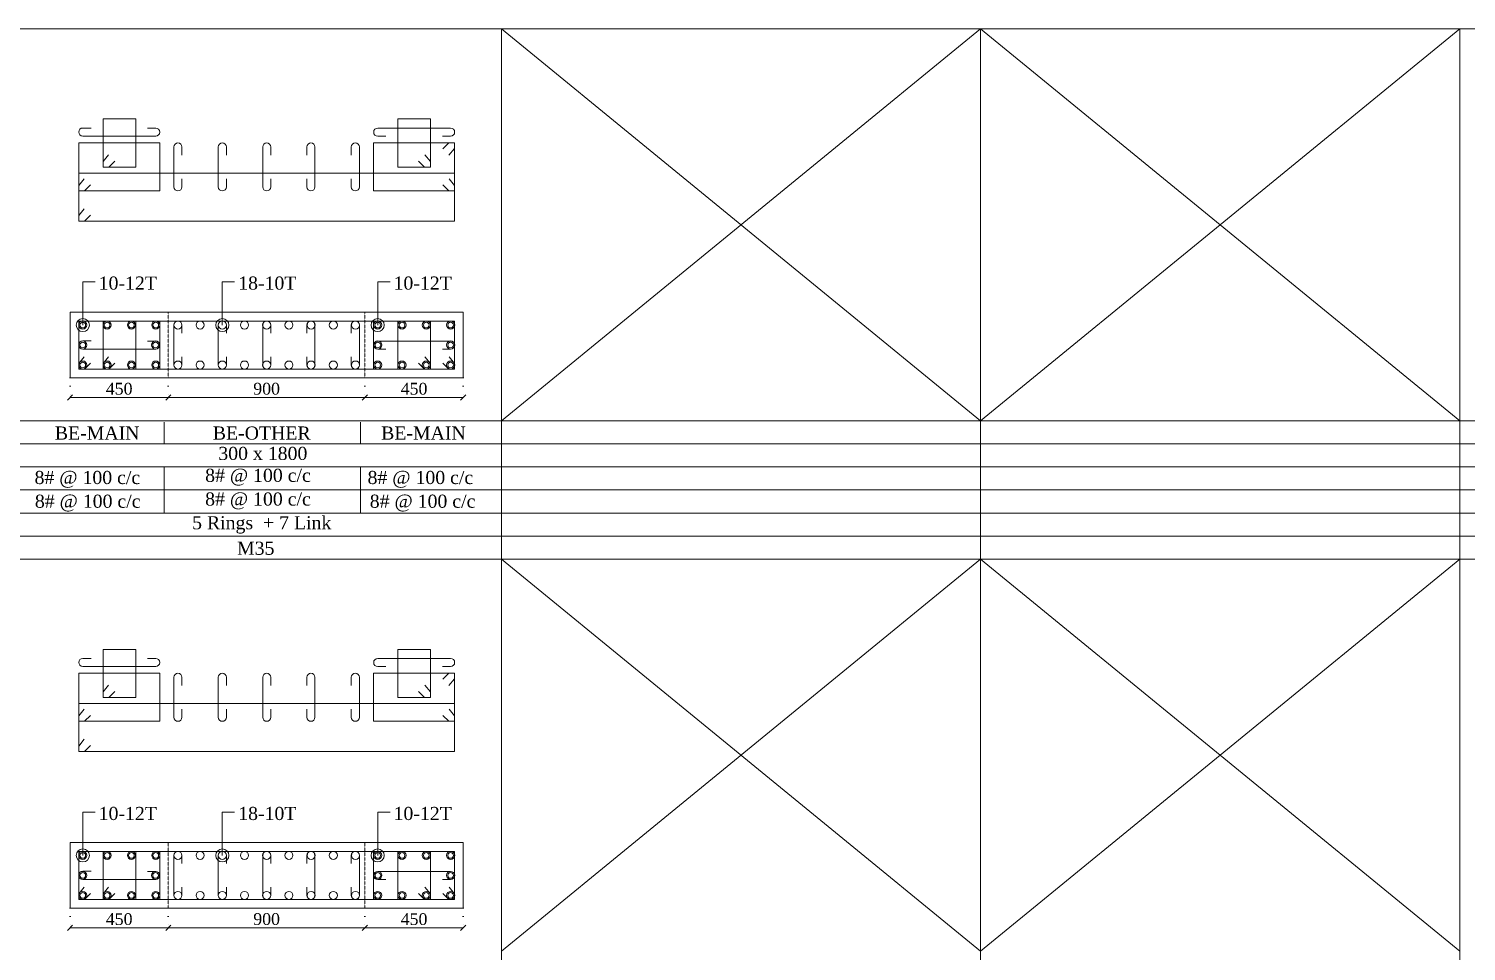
# Model space of a CAD drawing. Header units: millimetres. Extents: x 303 to 27724, y 300 to 68956.
# Drawn here: x 14593 to 21173, y 64733 to 68956 of the extents above; entities that cross this region are included whole.
import ezdxf

# ---------------------------------------------------------------- set-up
doc = ezdxf.new("R2010")
doc.units = ezdxf.units.MM
doc.linetypes.add('( Hidden )', pattern=[0.375, 0.25, -0.125])
doc.linetypes.add('DOT2', pattern=[0.125, 0, -0.125])
doc.layers.get('Defpoints').update_dxf_attribs({"lineweight": 0})
for name, color, linetype, lineweight in [('S-COL. STEEL DIA', 1, 'Continuous', 9), ('S-DIM FOOTING', 7, 'Continuous', 0), ('S-SECTION', 5, 'Continuous', 0), ('S-SECTION MARK', 7, 'Continuous', 0), ('S-SHEET', 7, 'Continuous', 0), ('S-STEEL', 1, 'Continuous', 9), ('S-STEEL-1', 1, 'Continuous', 0), ('S-STEEL-1 C.S.', 106, 'Continuous', 0), ('S-TEXT', 7, 'Continuous', 0)]:
    doc.layers.add(name, color=color, linetype=linetype, lineweight=lineweight)
doc.styles.add('AR', font='ARIALUNI.TTF', dxfattribs={"width": 0.8})
doc.styles.add('S-ROMANS', font='times.ttf')
doc.styles.add('TEXT', font='times.ttf')
doc.dimstyles.new('100', dxfattribs={"dimtxt": 180, "dimasz": 80, "dimexe": 0.18, "dimexo": 0.0625, "dimgap": 1, "dimtad": 1, "dimdec": 0, "dimzin": 0, "dimdsep": 46, "dimtxsty": 'AR', "dimblk": 'DOT', "dimcen": 0.09, "dimse1": 1, "dimse2": 1, "dimclrd": 50, "dimclrt": 256, "dimadec": 0, "dimazin": 0, "dimtfac": 1, "dimtdec": 0, "dimtix": 1, "dimtofl": 0, "dimtmove": 2, "dimatfit": 0, "dimfxl": 1, "dimtolj": 1, "dimtzin": 0, "dimlwd": -1, "dimarcsym": 0})
doc.dimstyles.new('SETU', dxfattribs={"dimtxt": 230, "dimasz": 0.2, "dimexe": 0.1, "dimexo": 0.1, "dimgap": 0.05, "dimtad": 1, "dimdec": 0, "dimzin": 0, "dimdsep": 46, "dimtxsty": 'TEXT', "dimblk": 'OBLIQUE', "dimcen": 0.09, "dimdle": 0.1, "dimclrd": 4, "dimclre": 256, "dimclrt": 256, "dimadec": 1, "dimazin": 0, "dimtfac": 1, "dimtdec": 0, "dimtix": 1, "dimtofl": 0, "dimtmove": 2, "dimatfit": 0, "dimfxl": 1, "dimtolj": 1, "dimtzin": 0, "dimlwd": -1, "dimlwe": -1, "dimarcsym": 1})

# ---------------------------------------------------------------- blocks, each defined once
blk = doc.blocks.new('*U6')
at = {"layer": 'S-COL. STEEL DIA', "lineweight": 5}
for radius in [18.5, 13, 13]:
    blk.add_circle((0, 0), radius, dxfattribs=at)
blk = doc.blocks.new('_Oblique')
at = {"color": 0, "linetype": 'ByBlock', "lineweight": -2}
blk.add_line((-0.5, -0.5), (0.5, 0.5), dxfattribs=at)
blk = doc.blocks.new('*D2166')
at = {"layer": 'Defpoints', "color": 0}
for p in [(14781.6, 64929.9), (15231.6, 64929.9), (15231.6, 64840)]:
    blk.add_point(p, dxfattribs=at)
at = {"layer": 'S-DIM FOOTING', "linetype": 'DOT2', "ltscale": 300}
for p, q in [((14781.6, 64929.8), (14781.6, 64839.9)), ((15231.6, 64929.8), (15231.6, 64839.9))]:
    blk.add_line(p, q, dxfattribs=at)
at = {"layer": 'S-DIM FOOTING', "ltscale": 300}
blk.add_line((14781.5, 64840), (15231.8, 64840), dxfattribs=at)
at = {"layer": 'S-DIM FOOTING', "linetype": 'ByBlock', "xscale": 24, "yscale": 24, "zscale": 24, "rotation": 180}
blk.add_blockref('_Oblique', (14781.6, 64840), dxfattribs=at)
at = {"layer": 'S-DIM FOOTING', "linetype": 'ByBlock', "xscale": 24, "yscale": 24, "zscale": 24}
blk.add_blockref('_Oblique', (15231.6, 64840), dxfattribs=at)
at = {"layer": 'S-DIM FOOTING', "insert": (15006.6, 64879.5), "char_height": 54, "attachment_point": 5, "style": 'TEXT'}
blk.add_mtext('\\A1;450', dxfattribs=at)
blk = doc.blocks.new('*D2167')
at = {"layer": 'Defpoints', "color": 0}
for p in [(15231.6, 64929.9), (16131.6, 64929.9), (16131.6, 64840)]:
    blk.add_point(p, dxfattribs=at)
at = {"layer": 'S-DIM FOOTING', "linetype": 'DOT2', "ltscale": 300}
for p, q in [((15231.6, 64929.8), (15231.6, 64839.9)), ((16131.6, 64929.8), (16131.6, 64839.9))]:
    blk.add_line(p, q, dxfattribs=at)
at = {"layer": 'S-DIM FOOTING', "ltscale": 300}
blk.add_line((15231.5, 64840), (16131.8, 64840), dxfattribs=at)
at = {"layer": 'S-DIM FOOTING', "linetype": 'ByBlock', "xscale": 24, "yscale": 24, "zscale": 24, "rotation": 180}
blk.add_blockref('_Oblique', (15231.6, 64840), dxfattribs=at)
at = {"layer": 'S-DIM FOOTING', "linetype": 'ByBlock', "xscale": 24, "yscale": 24, "zscale": 24}
blk.add_blockref('_Oblique', (16131.6, 64840), dxfattribs=at)
at = {"layer": 'S-DIM FOOTING', "insert": (15681.6, 64879.6), "char_height": 54, "attachment_point": 5, "style": 'TEXT'}
blk.add_mtext('\\A1;900', dxfattribs=at)
blk = doc.blocks.new('*D2168')
at = {"layer": 'Defpoints', "color": 0}
for p in [(16131.6, 64929.9), (16581.6, 64929.9), (16581.6, 64840)]:
    blk.add_point(p, dxfattribs=at)
at = {"layer": 'S-DIM FOOTING', "linetype": 'DOT2', "ltscale": 300}
for p, q in [((16131.6, 64929.8), (16131.6, 64839.9)), ((16581.6, 64929.8), (16581.6, 64839.9))]:
    blk.add_line(p, q, dxfattribs=at)
at = {"layer": 'S-DIM FOOTING', "ltscale": 300}
blk.add_line((16131.5, 64840), (16581.8, 64840), dxfattribs=at)
at = {"layer": 'S-DIM FOOTING', "linetype": 'ByBlock', "xscale": 24, "yscale": 24, "zscale": 24, "rotation": 180}
blk.add_blockref('_Oblique', (16131.6, 64840), dxfattribs=at)
at = {"layer": 'S-DIM FOOTING', "linetype": 'ByBlock', "xscale": 24, "yscale": 24, "zscale": 24}
blk.add_blockref('_Oblique', (16581.6, 64840), dxfattribs=at)
at = {"layer": 'S-DIM FOOTING', "insert": (16356.6, 64879.5), "char_height": 54, "attachment_point": 5, "style": 'TEXT'}
blk.add_mtext('\\A1;450', dxfattribs=at)
blk = doc.blocks.new('*U74')
at = {"layer": 'S-COL. STEEL DIA', "lineweight": 5}
blk.add_circle((0, 0), 18.5, dxfattribs=at)
blk = doc.blocks.new('_Dot')
at = {"linetype": 'ByBlock', "lineweight": -2}
blk.add_line((-0.5, 0), (-1, 0), dxfattribs=at)
at = {"linetype": 'ByBlock', "const_width": 0.5}
blk.add_lwpolyline([(-0.25, 0, 1), (0.25, 0, 1)], format="xyb", close=True, dxfattribs=at)
blk = doc.blocks.new('*D2169')
at = {"layer": 'Defpoints', "color": 0}
for p in [(14781.6, 67358), (15231.6, 67358), (15231.6, 67268.1)]:
    blk.add_point(p, dxfattribs=at)
at = {"layer": 'S-DIM FOOTING', "linetype": 'DOT2', "ltscale": 300}
for p, q in [((14781.6, 67357.8), (14781.6, 67268)), ((15231.6, 67357.8), (15231.6, 67268))]:
    blk.add_line(p, q, dxfattribs=at)
at = {"layer": 'S-DIM FOOTING', "ltscale": 300}
blk.add_line((14781.5, 67268.1), (15231.8, 67268.1), dxfattribs=at)
at = {"layer": 'S-DIM FOOTING', "linetype": 'ByBlock', "xscale": 24, "yscale": 24, "zscale": 24, "rotation": 180}
blk.add_blockref('_Oblique', (14781.6, 67268.1), dxfattribs=at)
at = {"layer": 'S-DIM FOOTING', "linetype": 'ByBlock', "xscale": 24, "yscale": 24, "zscale": 24}
blk.add_blockref('_Oblique', (15231.6, 67268.1), dxfattribs=at)
at = {"layer": 'S-DIM FOOTING', "insert": (15006.6, 67307.6), "char_height": 54, "attachment_point": 5, "style": 'TEXT'}
blk.add_mtext('\\A1;450', dxfattribs=at)
blk = doc.blocks.new('*D2170')
at = {"layer": 'Defpoints', "color": 0}
for p in [(15231.6, 67358), (16131.6, 67358), (16131.6, 67268.1)]:
    blk.add_point(p, dxfattribs=at)
at = {"layer": 'S-DIM FOOTING', "linetype": 'DOT2', "ltscale": 300}
for p, q in [((15231.6, 67357.8), (15231.6, 67268)), ((16131.6, 67357.8), (16131.6, 67268))]:
    blk.add_line(p, q, dxfattribs=at)
at = {"layer": 'S-DIM FOOTING', "ltscale": 300}
blk.add_line((15231.5, 67268.1), (16131.8, 67268.1), dxfattribs=at)
at = {"layer": 'S-DIM FOOTING', "linetype": 'ByBlock', "xscale": 24, "yscale": 24, "zscale": 24, "rotation": 180}
blk.add_blockref('_Oblique', (15231.6, 67268.1), dxfattribs=at)
at = {"layer": 'S-DIM FOOTING', "linetype": 'ByBlock', "xscale": 24, "yscale": 24, "zscale": 24}
blk.add_blockref('_Oblique', (16131.6, 67268.1), dxfattribs=at)
at = {"layer": 'S-DIM FOOTING', "insert": (15681.6, 67307.6), "char_height": 54, "attachment_point": 5, "style": 'TEXT'}
blk.add_mtext('\\A1;900', dxfattribs=at)
blk = doc.blocks.new('*D2171')
at = {"layer": 'Defpoints', "color": 0}
for p in [(16131.6, 67358), (16581.6, 67358), (16581.6, 67268.1)]:
    blk.add_point(p, dxfattribs=at)
at = {"layer": 'S-DIM FOOTING', "linetype": 'DOT2', "ltscale": 300}
for p, q in [((16131.6, 67357.8), (16131.6, 67268)), ((16581.6, 67357.8), (16581.6, 67268))]:
    blk.add_line(p, q, dxfattribs=at)
at = {"layer": 'S-DIM FOOTING', "ltscale": 300}
blk.add_line((16131.5, 67268.1), (16581.8, 67268.1), dxfattribs=at)
at = {"layer": 'S-DIM FOOTING', "linetype": 'ByBlock', "xscale": 24, "yscale": 24, "zscale": 24, "rotation": 180}
blk.add_blockref('_Oblique', (16131.6, 67268.1), dxfattribs=at)
at = {"layer": 'S-DIM FOOTING', "linetype": 'ByBlock', "xscale": 24, "yscale": 24, "zscale": 24}
blk.add_blockref('_Oblique', (16581.6, 67268.1), dxfattribs=at)
at = {"layer": 'S-DIM FOOTING', "insert": (16356.6, 67307.6), "char_height": 54, "attachment_point": 5, "style": 'TEXT'}
blk.add_mtext('\\A1;450', dxfattribs=at)

msp = doc.modelspace()

# ---------------------------------------------------------------- linework, layer by layer
at = {"layer": 'S-SECTION'}
for points, elevation in [([(16581.6, 67358), (16581.6, 67658), (14781.6, 67658), (14781.6, 67358)], -7.8), ([(16581.6, 64929.9), (16581.6, 65229.9), (14781.6, 65229.9), (14781.6, 64929.9)], -0.4)]:
    msp.add_lwpolyline(points, close=True, dxfattribs=dict(at, elevation=elevation))
at = {"layer": 'S-SHEET', "color": 0}
msp.add_line((303, 68956, -1.6), (27724.1, 68956, -1.1), dxfattribs=at)
at = {"layer": 'S-SHEET'}
for p, q in [((16756.3, 68956, 1.3), (16756.3, 299.8, 1.9)), ((16756.3, 68956, -1.1), (18949.8, 67160.7, -8.5)), ((16756.3, 67160.7, -8.5), (18949.8, 68956, 2.2)), ((18949.8, 68956, 2.2), (18949.8, 299.8, 2.7)), ((18949.8, 67160.7, -8.5), (21143.4, 68956, -1.1)), ((18949.8, 68956, -1.1), (21143.4, 67160.7, -8.5)), ((21143.4, 68956, 3), (21143.4, 299.8, 3.5)), ((303, 67160.7, -8.5), (27724.1, 67160.7, -8.5)), ((15212.1, 67154.9, -8.9), (15212.1, 67055.3, -8.9)), ((16112.1, 67154.9, -8.9), (16112.1, 67055.3, -8.9)), ((303, 67055.5, -1.1), (27724.1, 67055.5, -1.1)), ((303, 66950.3, -1.1), (27724.1, 66950.3, -1.1)), ((303, 66950.3, -1.1), (27724.1, 66950.3, -1.1)), ((15212.1, 66950.1, -8.9), (15212.1, 66738.8, -8.9)), ((16112.1, 66950.1, -8.9), (16112.1, 66738.8, -8.9)), ((303, 66844.5, -1.1), (27724.1, 66844.5, -1.1)), ((303, 66739, -1.1), (27724.1, 66739, -1.1)), ((303, 66633.5, -1.1), (27724.1, 66633.5, -1.1)), ((303, 66528, -1.1), (27724.1, 66528, -1.1)), ((16756.3, 66528, 2.2), (18949.8, 64732.7, -5.2)), ((16756.3, 64732.7, -5.2), (18949.8, 66528, 5.4)), ((18949.8, 64732.7, -5.2), (21143.4, 66528, 2.2)), ((18949.8, 66528, 2.2), (21143.4, 64732.7, -5.2))]:
    msp.add_line(p, q, dxfattribs=at)
at = {"layer": 'S-STEEL', "color": 3}
for points, elevation in [([(14877.8, 68501.6), (14840.1, 68501.6, 1), (14840.1, 68464.7), (15174, 68464.4, 1), (15174, 68501.3), (15136.8, 68501.3)], -8.1), ([(16227.8, 68464.1), (16190.1, 68464.1, -1), (16190.1, 68501), (16524, 68501.3, -1), (16524, 68464.4), (16486.8, 68464.4)], -8.1), ([(15294, 68269.6), (15294, 68231.8, -1), (15257.1, 68231.8), (15257.1, 68414.9, -1), (15294, 68414.9), (15294, 68377.7)], -7.8), ([(15497.3, 68269.6), (15497.3, 68231.8, -1), (15460.4, 68231.8), (15460.4, 68414.9, -1), (15497.3, 68414.9), (15497.3, 68377.7)], -7.8), ([(15700.5, 68269.6), (15700.5, 68231.8, -1), (15663.6, 68231.8), (15663.6, 68414.9, -1), (15700.5, 68414.9), (15700.5, 68377.7)], -7.8), ([(15866, 68269.6), (15866, 68231.8, 1), (15902.9, 68231.8), (15902.9, 68414.9, 1), (15866, 68414.9), (15866, 68377.7)], -7.8), ([(16069.2, 68269.6), (16069.2, 68231.8, 1), (16106.1, 68231.8), (16106.1, 68414.9, 1), (16069.2, 68414.9), (16069.2, 68377.7)], -7.8), ([(15294, 67561.8), (15294, 67599.5, 1), (15257.1, 67599.5), (15257.1, 67416.4, 1), (15294, 67416.4), (15294, 67453.7)], -7.8), ([(15497.3, 67561.8), (15497.3, 67599.5, 1), (15460.4, 67599.5), (15460.4, 67416.4, 1), (15497.3, 67416.4), (15497.3, 67453.7)], -7.8), ([(15700.5, 67561.8), (15700.5, 67599.5, 1), (15663.6, 67599.5), (15663.6, 67416.4, 1), (15700.5, 67416.4), (15700.5, 67453.7)], -7.8), ([(15866, 67561.8), (15866, 67599.5, -1), (15902.9, 67599.5), (15902.9, 67416.4, -1), (15866, 67416.4), (15866, 67453.7)], -7.8), ([(16069.2, 67561.8), (16069.2, 67599.5, -1), (16106.1, 67599.5), (16106.1, 67416.4, -1), (16069.2, 67416.4), (16069.2, 67453.7)], -7.8), ([(14877.8, 67526.6), (14840.1, 67526.6, 1), (14840.1, 67489.7), (15174, 67489.4, 1), (15174, 67526.3), (15136.8, 67526.3)], -8.1), ([(16227.8, 67489.1), (16190.1, 67489.1, -1), (16190.1, 67526), (16524, 67526.3, -1), (16524, 67489.4), (16486.8, 67489.4)], -8.1), ([(14877.8, 66073.6), (14840.1, 66073.6, 1), (14840.1, 66036.7), (15174, 66036.4, 1), (15174, 66073.3), (15136.8, 66073.3)], -0.7), ([(16227.8, 66036), (16190.1, 66036, -1), (16190.1, 66072.9), (16524, 66073.2, -1), (16524, 66036.3), (16486.8, 66036.3)], -0.7), ([(15294, 65841.5), (15294, 65803.8, -1), (15257.1, 65803.8), (15257.1, 65986.9, -1), (15294, 65986.9), (15294, 65949.6)], -0.4), ([(15497.3, 65841.5), (15497.3, 65803.8, -1), (15460.4, 65803.8), (15460.4, 65986.9, -1), (15497.3, 65986.9), (15497.3, 65949.6)], -0.4), ([(15700.5, 65841.5), (15700.5, 65803.8, -1), (15663.6, 65803.8), (15663.6, 65986.9, -1), (15700.5, 65986.9), (15700.5, 65949.6)], -0.4), ([(15866, 65841.5), (15866, 65803.8, 1), (15902.9, 65803.8), (15902.9, 65986.9, 1), (15866, 65986.9), (15866, 65949.6)], -0.4), ([(16069.2, 65841.5), (16069.2, 65803.8, 1), (16106.1, 65803.8), (16106.1, 65986.9, 1), (16069.2, 65986.9), (16069.2, 65949.6)], -0.4), ([(15294, 65133.8), (15294, 65171.5, 1), (15257.1, 65171.5), (15257.1, 64988.4, 1), (15294, 64988.4), (15294, 65025.6)], -0.4), ([(15497.3, 65133.8), (15497.3, 65171.5, 1), (15460.4, 65171.5), (15460.4, 64988.4, 1), (15497.3, 64988.4), (15497.3, 65025.6)], -0.4), ([(15700.5, 65133.8), (15700.5, 65171.5, 1), (15663.6, 65171.5), (15663.6, 64988.4, 1), (15700.5, 64988.4), (15700.5, 65025.6)], -0.4), ([(15866, 65133.8), (15866, 65171.5, -1), (15902.9, 65171.5), (15902.9, 64988.4, -1), (15866, 64988.4), (15866, 65025.6)], -0.4), ([(16069.2, 65133.8), (16069.2, 65171.5, -1), (16106.1, 65171.5), (16106.1, 64988.4, -1), (16069.2, 64988.4), (16069.2, 65025.6)], -0.4), ([(14877.8, 65098.6), (14840.1, 65098.6, 1), (14840.1, 65061.7), (15174, 65061.4, 1), (15174, 65098.3), (15136.8, 65098.3)], -0.7), ([(16227.8, 65061), (16190.1, 65061, -1), (16190.1, 65097.9), (16524, 65098.2, -1), (16524, 65061.3), (16486.8, 65061.3)], -0.7)]:
    msp.add_lwpolyline(points, format="xyb", dxfattribs=dict(at, elevation=elevation))
at = {"layer": 'S-STEEL', "color": 1}
for points, elevation in [([(16488.1, 68406.1), (16515.6, 68433.5), (16541.7, 68433.5), (16541.7, 68213.5), (16170.9, 68213.5), (16170.9, 68433.5), (16541.7, 68433.5), (16541.7, 68408.4), (16516.5, 68377.6)], -7.8), ([(14875.2, 68102.7), (14847.7, 68075.4), (14821.6, 68075.4), (14821.6, 68295.4), (16542.4, 68295.4), (16542.4, 68075.4), (14821.6, 68075.4), (14821.6, 68100.4), (14846.8, 68131.3)], -7.8), ([(14875.2, 67425.3), (14847.7, 67398), (14821.6, 67398), (14821.6, 67618), (16542.4, 67618), (16542.4, 67398), (14821.6, 67398), (14821.6, 67423), (14846.8, 67453.9)], -7.8), ([(16488.1, 65978.1), (16515.6, 66005.4), (16541.7, 66005.4), (16541.7, 65785.4), (16170.9, 65785.4), (16170.9, 66005.4), (16541.7, 66005.4), (16541.7, 65980.4), (16516.5, 65949.5)], -0.4), ([(14875.2, 65674.6), (14847.7, 65647.3), (14821.6, 65647.3), (14821.6, 65867.3), (16542.4, 65867.3), (16542.4, 65647.3), (14821.6, 65647.3), (14821.6, 65672.3), (14846.8, 65703.2)], -0.4), ([(14875.2, 64997.2), (14847.7, 64969.9), (14821.6, 64969.9), (14821.6, 65189.9), (16542.4, 65189.9), (16542.4, 64969.9), (14821.6, 64969.9), (14821.6, 64994.9), (14846.8, 65025.8)], -0.4)]:
    msp.add_lwpolyline(points, dxfattribs=dict(at, elevation=elevation))
at = {"layer": 'S-STEEL-1', "color": 41}
for points, elevation in [([(14986.5, 68350.2), (14959, 68322.9), (14932.9, 68322.9), (14932.9, 68542.9), (15082.3, 68542.9), (15082.3, 68322.9), (14932.9, 68322.9), (14932.9, 68347.9), (14958.1, 68378.7)], -7.8), ([(16377.6, 68350.2), (16405.1, 68322.9), (16431.2, 68322.9), (16431.1, 68542.9), (16281.7, 68542.9), (16281.7, 68322.9), (16431.2, 68322.9), (16431.2, 68347.9), (16406, 68378.7)], -7.8), ([(14986.5, 67425.3), (14959, 67398), (14932.9, 67398), (14932.9, 67618), (15082.3, 67618), (15082.3, 67398), (14932.9, 67398), (14932.9, 67423), (14958.1, 67453.9)], -7.8), ([(16377.6, 67425.3), (16405.1, 67398), (16431.2, 67398), (16431.1, 67618), (16281.7, 67618), (16281.7, 67398), (16431.2, 67398), (16431.2, 67423), (16406, 67453.9)], -7.8), ([(14986.5, 65922.1), (14959, 65894.8), (14932.9, 65894.8), (14932.9, 66114.8), (15082.3, 66114.8), (15082.3, 65894.8), (14932.9, 65894.8), (14932.9, 65919.8), (14958.1, 65950.7)], -0.4), ([(16377.6, 65922.1), (16405.1, 65894.8), (16431.2, 65894.8), (16431.1, 66114.8), (16281.7, 66114.8), (16281.7, 65894.8), (16431.2, 65894.8), (16431.2, 65919.8), (16406, 65950.7)], -0.4), ([(14986.5, 64997.2), (14959, 64969.9), (14932.9, 64969.9), (14932.9, 65189.9), (15082.3, 65189.9), (15082.3, 64969.9), (14932.9, 64969.9), (14932.9, 64994.9), (14958.1, 65025.8)], -0.4), ([(16377.6, 64997.2), (16405.1, 64969.9), (16431.2, 64969.9), (16431.1, 65189.9), (16281.7, 65189.9), (16281.7, 64969.9), (16431.2, 64969.9), (16431.2, 64994.9), (16406, 65025.8)], -0.4)]:
    msp.add_lwpolyline(points, dxfattribs=dict(at, elevation=elevation))
at = {"layer": 'S-STEEL-1', "color": 6}
for points, elevation in [([(14875.2, 68240.8), (14847.7, 68213.5), (14821.6, 68213.5), (14821.6, 68433.5), (15192.4, 68433.5), (15192.4, 68213.5), (14821.6, 68213.5), (14821.6, 68238.5), (14846.8, 68269.3)], -7.8), ([(16488.9, 68240.8), (16516.4, 68213.5), (16542.4, 68213.5), (16542.4, 68433.5), (16171.6, 68433.5), (16171.6, 68213.5), (16542.4, 68213.5), (16542.4, 68238.5), (16517.3, 68269.3)], -7.8), ([(14875.2, 67425.3), (14847.7, 67398), (14821.6, 67398), (14821.6, 67618), (15192.4, 67618), (15192.4, 67398), (14821.6, 67398), (14821.6, 67423), (14846.8, 67453.9)], -7.8), ([(16488.9, 67425.3), (16516.4, 67398), (16542.4, 67398), (16542.4, 67618), (16171.6, 67618), (16171.6, 67398), (16542.4, 67398), (16542.4, 67423), (16517.3, 67453.9)], -7.8), ([(14875.2, 65812.7), (14847.7, 65785.4), (14821.6, 65785.4), (14821.6, 66005.4), (15192.4, 66005.4), (15192.4, 65785.4), (14821.6, 65785.4), (14821.6, 65810.4), (14846.8, 65841.3)], -0.4), ([(16488.9, 65812.7), (16516.4, 65785.4), (16542.4, 65785.4), (16542.4, 66005.4), (16171.6, 66005.4), (16171.6, 65785.4), (16542.4, 65785.4), (16542.4, 65810.4), (16517.3, 65841.3)], -0.4), ([(14875.2, 64997.2), (14847.7, 64969.9), (14821.6, 64969.9), (14821.6, 65189.9), (15192.4, 65189.9), (15192.4, 64969.9), (14821.6, 64969.9), (14821.6, 64994.9), (14846.8, 65025.8)], -0.4), ([(16488.9, 64997.2), (16516.4, 64969.9), (16542.4, 64969.9), (16542.4, 65189.9), (16171.6, 65189.9), (16171.6, 64969.9), (16542.4, 64969.9), (16542.4, 64994.9), (16517.3, 65025.8)], -0.4)]:
    msp.add_lwpolyline(points, dxfattribs=dict(at, elevation=elevation))
at = {"layer": 'S-STEEL-1 C.S.', "color": 8, "linetype": '( Hidden )'}
for p, q in [((15231.6, 67358, -7.8), (15231.6, 67658, -7.8)), ((16131.6, 67358, -7.8), (16131.6, 67658, -7.8)), ((15231.6, 64929.9, -0.4), (15231.6, 65229.9, -0.4)), ((16131.6, 64929.9, -0.4), (16131.6, 65229.9, -0.4))]:
    msp.add_line(p, q, dxfattribs=at)

# ---------------------------------------------------------------- block references
at = {"layer": 'S-COL. STEEL DIA', "xscale": -1, "rotation": 180}
for name, p in [('*U6', (14840.1, 67599.5, -7.8)), ('*U74', (15275.6, 67599.5, -7.8)), ('*U74', (15377.2, 67599.5, -7.8)), ('*U74', (15478.8, 67599.5, -7.8)), ('*U74', (15580.4, 67599.5, -7.8)), ('*U74', (15682, 67599.5, -7.8)), ('*U74', (15783.7, 67599.5, -7.8)), ('*U74', (15885.3, 67599.5, -7.8)), ('*U74', (15986.9, 67599.5, -7.8)), ('*U74', (16088.5, 67599.5, -7.8)), ('*U6', (16190.1, 67599.5, -7.8)), ('*U6', (16301.4, 67599.5, -7.8)), ('*U6', (16412.7, 67599.5, -7.8)), ('*U6', (14840.1, 65171.5, -0.4)), ('*U74', (15275.6, 65171.5, -0.4)), ('*U74', (15377.2, 65171.5, -0.4)), ('*U74', (15478.8, 65171.5, -0.4)), ('*U74', (15580.4, 65171.5, -0.4)), ('*U74', (15682, 65171.5, -0.4)), ('*U74', (15783.7, 65171.5, -0.4)), ('*U74', (15885.3, 65171.5, -0.4)), ('*U74', (15986.9, 65171.5, -0.4)), ('*U74', (16088.5, 65171.5, -0.4)), ('*U6', (16190.1, 65171.5, -0.4)), ('*U6', (16301.4, 65171.5, -0.4)), ('*U6', (16412.7, 65171.5, -0.4))]:
    msp.add_blockref(name, p, dxfattribs=at)
at = {"layer": 'S-COL. STEEL DIA', "rotation": 180}
for p in [(14951.4, 67599.5, -7.8), (15062.7, 67599.5, -7.8), (15174, 67599.5, -7.8), (16524, 67599.5, -7.8), (14951.4, 65171.5, -0.4), (15062.7, 65171.5, -0.4), (15174, 65171.5, -0.4), (16524, 65171.5, -0.4)]:
    msp.add_blockref('*U6', p, dxfattribs=at)
at = {"layer": 'S-COL. STEEL DIA'}
for name, p in [('*U6', (14840.1, 67508, -7.8)), ('*U6', (16190.9, 67508, -7.8)), ('*U6', (14840.1, 67416.4, -7.8)), ('*U74', (15275.6, 67416.4, -7.8)), ('*U74', (15377.2, 67416.4, -7.8)), ('*U74', (15478.8, 67416.4, -7.8)), ('*U74', (15580.4, 67416.4, -7.8)), ('*U74', (15682, 67416.4, -7.8)), ('*U74', (15783.7, 67416.4, -7.8)), ('*U74', (15885.3, 67416.4, -7.8)), ('*U74', (15986.9, 67416.4, -7.8)), ('*U74', (16088.5, 67416.4, -7.8)), ('*U6', (16190.1, 67416.4, -7.8)), ('*U6', (16301.4, 67416.4, -7.8)), ('*U6', (16412.7, 67416.4, -7.8)), ('*U6', (14840.1, 65079.9, -0.4)), ('*U6', (16190.9, 65079.9, -0.4)), ('*U6', (14840.1, 64988.4, -0.4)), ('*U74', (15275.6, 64988.4, -0.4)), ('*U74', (15377.2, 64988.4, -0.4)), ('*U74', (15478.8, 64988.4, -0.4)), ('*U74', (15580.4, 64988.4, -0.4)), ('*U74', (15682, 64988.4, -0.4)), ('*U74', (15783.7, 64988.4, -0.4)), ('*U74', (15885.3, 64988.4, -0.4)), ('*U74', (15986.9, 64988.4, -0.4)), ('*U74', (16088.5, 64988.4, -0.4)), ('*U6', (16190.1, 64988.4, -0.4)), ('*U6', (16301.4, 64988.4, -0.4)), ('*U6', (16412.7, 64988.4, -0.4))]:
    msp.add_blockref(name, p, dxfattribs=at)
at = {"layer": 'S-COL. STEEL DIA', "xscale": -1}
for p in [(15173.2, 67508, -7.8), (16524, 67508, -7.8), (14951.4, 67416.4, -7.8), (15062.7, 67416.4, -7.8), (15174, 67416.4, -7.8), (16524, 67416.4, -7.8), (15173.2, 65079.9, -0.4), (16524, 65079.9, -0.4), (14951.4, 64988.4, -0.4), (15062.7, 64988.4, -0.4), (15174, 64988.4, -0.4), (16524, 64988.4, -0.4)]:
    msp.add_blockref('*U6', p, dxfattribs=at)

# ---------------------------------------------------------------- texts
at = {"layer": 'S-TEXT', "color": 7, "style": 'TEXT'}
for s, p in [('10-12T', (14912.7, 67761.6, -7.8)), ('18-10T', (15551.4, 67761.6, -7.8)), ('10-12T', (16262.7, 67761.6, -7.8)), ('10-12T', (14912.7, 65333.5, -0.4)), ('18-10T', (15551.4, 65333.5, -0.4)), ('10-12T', (16262.7, 65333.5, -0.4))]:
    msp.add_text(s, height=60, dxfattribs=at).set_placement(p)
at = {"layer": 'S-TEXT', "style": 'S-ROMANS'}
for s, p in [('BE-MAIN ', (14712.2, 67075.1, -8.9)), ('BE-OTHER', (15435.2, 67075.1, -8.9)), ('BE-MAIN ', (16205.7, 67075.1, -8.9)), ('300 x 1800', (15460.4, 66981.9, -8.9)), ('8# @ 100 c/c', (14619.2, 66871.6, -8.9)), ('8# @ 100 c/c', (15400.2, 66881.6, -8.9)), ('8# @ 100 c/c', (16143.7, 66871.6, -8.9)), ('8# @ 100 c/c', (14620.7, 66763, -8.9)), ('8# @ 100 c/c', (15400.2, 66773, -8.9)), ('8# @ 100 c/c', (16153.7, 66763, -8.9)), ('5 Rings  + 7 Link', (15340.4, 66664.5, -8.9)), ('M35', (15546.3, 66547.8, -8.9))]:
    msp.add_text(s, height=60, dxfattribs=at).set_placement(p)

# ---------------------------------------------------------------- dimensions: what is measured, and where the dimension line sits
at = {"layer": 'S-DIM FOOTING', "ltscale": 300}
for base, p1, p2, picture, middle in [((15231.6, 67268.1, -8.1), (14781.6, 67358, -7.8), (15231.6, 67358, -7.8), '*D2169', (15006.6, 67307.6, -8.1)), ((16131.6, 67268.1, -8.1), (15231.6, 67358, -7.8), (16131.6, 67358, -7.8), '*D2170', (15681.6, 67307.6, -8.1)), ((16581.6, 67268.1, -8.1), (16131.6, 67358, -7.8), (16581.6, 67358, -7.8), '*D2171', (16356.6, 67307.6, -8.1)), ((15231.6, 64840, -0.7), (14781.6, 64929.9, -0.4), (15231.6, 64929.9, -0.4), '*D2166', (15006.6, 64879.5, -0.7)), ((16131.6, 64840, -0.7), (15231.6, 64929.9, -0.4), (16131.6, 64929.9, -0.4), '*D2167', (15681.6, 64879.6, -0.7)), ((16581.6, 64840, -0.7), (16131.6, 64929.9, -0.4), (16581.6, 64929.9, -0.4), '*D2168', (16356.6, 64879.5, -0.7))]:
    dim = msp.add_linear_dim(base=base, p1=p1, p2=p2, angle=180, dimstyle='SETU', override={"dimscale": 1.2, "dimtxt": 45, "dimasz": 20, "dimgap": 10, "dimblk1": 'Oblique', "dimblk2": 'Oblique', "dimsah": 1, "dimclrd": 256, "dimarcsym": 1}, dxfattribs=at)
    dim.commit()
    dim.dimension.update_dxf_attribs({"geometry": picture, "text_midpoint": middle})

# ---------------------------------------------------------------- leaders
at = {"layer": 'S-SECTION MARK'}
for points in [[(14840.1, 67599.5, -7.8), (14840.1, 67797.4, -7.8), (14896.5, 67797.4, -7.8)], [(15478.8, 67599.5, -7.8), (15478.8, 67797.4, -7.8), (15535.2, 67797.4, -7.8)], [(16190.1, 67599.5, -7.8), (16190.1, 67797.4, -7.8), (16246.5, 67797.4, -7.8)], [(14840.1, 65171.5, -0.4), (14840.1, 65369.4, -0.4), (14896.5, 65369.4, -0.4)], [(15478.8, 65171.5, -0.4), (15478.8, 65369.4, -0.4), (15535.2, 65369.4, -0.4)], [(16190.1, 65171.5, -0.4), (16190.1, 65369.4, -0.4), (16246.5, 65369.4, -0.4)]]:
    msp.add_leader(points, dimstyle='100', override={"dimasz": 60, "dimtad": 0, "dimclrd": 256, "dimldrblk": 'DotBlank', "dimfxl": 50, "dimfxlon": 1, "dimarcsym": 1}, dxfattribs=at)

doc.saveas('drawing.dxf')
